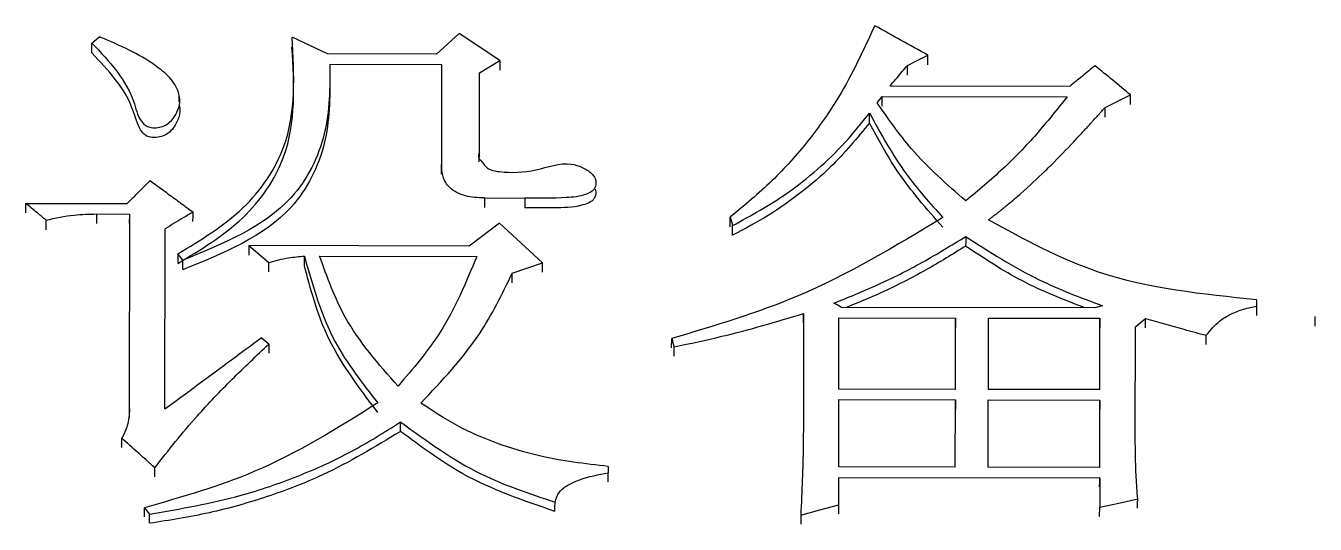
# Model space of a CAD drawing. Header units: millimetres. Extents: x 2271 to 4415, y 823 to 2339.
# Drawn here: x 2775.62 to 2781.12, y 2109.38 to 2111.51 of the extents above; entities that cross this region are included whole.
import ezdxf

# ---------------------------------------------------------------- set-up
doc = ezdxf.new("R2010")
doc.units = ezdxf.units.MM

msp = doc.modelspace()

# ---------------------------------------------------------------- linework, layer by layer
at = {"color": 7, "linetype": 'Continuous', "lineweight": 25}
for p, q in [((2775.9009, 2111.3953), (2775.9011, 2111.4376)), ((2776.9072, 2111.3914), (2776.7558, 2111.4627)), ((2777.4698, 2111.4791), (2777.3723, 2111.3906)), ((2777.6427, 2111.3635), (2777.4698, 2111.4791)), ((2777.3723, 2111.3906), (2776.9072, 2111.3914)), ((2776.9179, 2111.347), (2776.9177, 2111.3052)), ((2776.9179, 2111.347), (2777.3939, 2111.3462)), ((2777.3939, 2111.3462), (2777.3935, 2110.9195)), ((2777.3939, 2111.3462), (2777.3937, 2111.3044)), ((2777.5561, 2111.3104), (2777.6427, 2111.3635)), ((2776.9183, 2111.2523), (2776.9185, 2111.2943)), ((2777.5558, 2110.9726), (2777.5561, 2111.3104)), ((2776.2743, 2111.1869), (2776.2745, 2111.2145)), ((2780.0765, 2111.2525), (2779.3085, 2111.2539)), ((2779.2757, 2111.1679), (2779.276, 2111.2095)), ((2779.276, 2111.2095), (2780.0656, 2111.2081)), ((2780.2276, 2111.1218), (2780.2278, 2111.1633)), ((2779.2216, 2111.0971), (2779.2218, 2111.1386)), ((2777.5555, 2110.9314), (2777.5558, 2110.9726)), ((2777.3935, 2110.9194), (2777.3932, 2110.8784)), ((2777.5772, 2110.7766), (2777.577, 2110.7358)), ((2777.5772, 2110.7766), (2777.7503, 2110.7763)), ((2777.7503, 2110.7763), (2777.75, 2110.7349)), ((2775.619, 2110.7127), (2775.6192, 2110.7535)), ((2775.6192, 2110.7535), (2776.0519, 2110.7527)), ((2775.9219, 2110.6677), (2775.9221, 2110.7083)), ((2775.9221, 2110.7083), (2776.0627, 2110.7081)), ((2776.0618, 2109.8768), (2776.0627, 2110.7081)), ((2776.0625, 2110.6674), (2776.0627, 2110.7081)), ((2777.642, 2110.6695), (2777.5121, 2110.5716)), ((2777.8257, 2110.4997), (2777.642, 2110.6695)), ((2778.6262, 2110.6538), (2778.6264, 2110.6945)), ((2776.2133, 2109.8765), (2776.2141, 2110.6454)), ((2778.6369, 2110.6182), (2778.6372, 2110.6588)), ((2776.571, 2110.5734), (2776.6574, 2110.5018)), ((2777.5121, 2110.5716), (2776.571, 2110.5734)), ((2776.8087, 2110.4879), (2776.8089, 2110.5283)), ((2776.8738, 2110.5282), (2777.5444, 2110.527)), ((2777.6959, 2110.4553), (2777.8257, 2110.4997)), ((2777.6956, 2110.415), (2777.6958, 2110.4553)), ((2780.876, 2110.3155), (2780.876, 2110.3423)), ((2778.9397, 2110.2832), (2778.9391, 2109.7819)), ((2778.9394, 2110.2433), (2778.9397, 2110.2832)), ((2780.1837, 2110.3078), (2779.1019, 2110.3098)), ((2780.2162, 2110.3167), (2780.1837, 2110.3078)), ((2780.8758, 2110.2754), (2780.876, 2110.3155)), ((2779.0908, 2109.9608), (2779.0911, 2110.2651)), ((2779.0911, 2110.2651), (2779.5887, 2110.2642)), ((2779.5883, 2109.9599), (2779.5887, 2110.2642)), ((2779.5887, 2110.2642), (2779.5885, 2110.2243)), ((2779.729, 2109.9597), (2779.7293, 2110.2639)), ((2779.7293, 2110.2639), (2780.2053, 2110.2631)), ((2780.2049, 2109.9588), (2780.2053, 2110.2631)), ((2780.2053, 2110.2631), (2780.205, 2110.2231)), ((2780.3562, 2109.7613), (2780.3567, 2110.227)), ((2781.1245, 2110.2296), (2781.1247, 2110.2704)), ((2776.6571, 2110.1533), (2776.6246, 2110.1802)), ((2778.3768, 2110.1372), (2778.377, 2110.177)), ((2780.6593, 2110.1509), (2780.6595, 2110.1907)), ((2776.6571, 2110.1533), (2776.6568, 2110.1136)), ((2778.3876, 2110.1015), (2778.3878, 2110.1412)), ((2779.5883, 2109.9599), (2779.0908, 2109.9608)), ((2780.2049, 2109.9588), (2779.729, 2109.9597)), ((2779.0904, 2109.6291), (2779.0907, 2109.916)), ((2779.0907, 2109.916), (2779.5883, 2109.9151)), ((2779.588, 2109.6282), (2779.5883, 2109.9151)), ((2779.5883, 2109.9151), (2779.5881, 2109.8758)), ((2779.7286, 2109.6279), (2779.7289, 2109.9149)), ((2779.7289, 2109.9149), (2780.2049, 2109.914)), ((2780.2046, 2109.627), (2780.2049, 2109.914)), ((2780.2049, 2109.914), (2780.2047, 2109.8747)), ((2776.0616, 2109.8365), (2776.0618, 2109.8768)), ((2777.219, 2109.7818), (2777.2192, 2109.8209)), ((2776.1695, 2109.5867), (2776.1697, 2109.6255)), ((2778.106, 2109.6309), (2778.106, 2109.604)), ((2779.588, 2109.6282), (2779.0904, 2109.6291)), ((2780.2046, 2109.627), (2779.7286, 2109.6279)), ((2778.1058, 2109.5652), (2778.106, 2109.604)), ((2779.0902, 2109.4674), (2779.0903, 2109.5842)), ((2779.0903, 2109.5842), (2780.2045, 2109.5822)), ((2780.2045, 2109.5822), (2780.2044, 2109.4564)), ((2776.126, 2109.4164), (2776.1263, 2109.4549)), ((2776.1263, 2109.4549), (2776.1479, 2109.4279)), ((2780.2042, 2109.4179), (2780.2044, 2109.4564)), ((2776.1476, 2109.3895), (2776.1479, 2109.4279))]:
    msp.add_line(p, q, dxfattribs=at)
at = {"color": 7, "linetype": 'Continuous', "lineweight": 25, "flags": 128}
for points in [[(2775.9012, 2111.4376), (2775.9094, 2111.4444), (2775.9215, 2111.4543), (2775.9337, 2111.4642)], [(2779.3843, 2111.3425), (2779.4276, 2111.3646), (2779.4709, 2111.3867)], [(2779.4706, 2111.3449), (2779.4708, 2111.3682), (2779.4709, 2111.3867)], [(2777.6427, 2111.3635), (2777.6426, 2111.3398), (2777.6425, 2111.3216)], [(2779.3841, 2111.3007), (2779.3842, 2111.324), (2779.3843, 2111.3425)], [(2780.2278, 2111.1633), (2780.282, 2111.1899), (2780.3361, 2111.2164)], [(2780.3358, 2111.1748), (2780.336, 2111.198), (2780.3361, 2111.2164)], [(2779.2543, 2111.1829), (2779.2651, 2111.1962), (2779.276, 2111.2095)], [(2776.3329, 2110.6758), (2776.333, 2110.6983), (2776.3331, 2110.7165)], [(2775.7055, 2110.6413), (2775.7056, 2110.6613), (2775.7057, 2110.682)], [(2779.6324, 2110.6124), (2779.6323, 2110.6019), (2779.6323, 2110.5913), (2779.6321, 2110.5719)], [(2776.571, 2110.5734), (2776.5708, 2110.5503), (2776.5708, 2110.5329)], [(2776.2681, 2110.5382), (2776.268, 2110.5232), (2776.2679, 2110.5101), (2776.2678, 2110.4978)], [(2776.2897, 2110.5114), (2776.2843, 2110.5181), (2776.2762, 2110.5282), (2776.2681, 2110.5382)], [(2776.2894, 2110.4711), (2776.2895, 2110.4853), (2776.2896, 2110.4984), (2776.2897, 2110.5114)], [(2776.6572, 2110.4615), (2776.6573, 2110.471), (2776.6573, 2110.4813), (2776.6574, 2110.5018)], [(2777.8255, 2110.4594), (2777.8256, 2110.4816), (2777.8257, 2110.4997)], [(2779.1019, 2110.3098), (2779.0857, 2110.3187), (2779.0695, 2110.3277)], [(2780.3567, 2110.227), (2780.3783, 2110.2449), (2780.4, 2110.2627)], [(2780.3997, 2110.2228), (2780.3999, 2110.2448), (2780.4, 2110.2627)], [(2776.029, 2109.7123), (2776.0291, 2109.7213), (2776.0291, 2109.7315), (2776.0292, 2109.7513)], [(2780.2043, 2109.5435), (2780.2044, 2109.5646), (2780.2045, 2109.5822)], [(2777.8785, 2109.4402), (2777.8786, 2109.4563), (2777.8787, 2109.4787)], [(2778.9279, 2109.4228), (2779.0091, 2109.4451), (2779.0902, 2109.4674)], [(2779.09, 2109.4289), (2779.0901, 2109.45), (2779.0902, 2109.4674)], [(2780.2044, 2109.4564), (2780.2855, 2109.4742), (2780.3667, 2109.4921)], [(2780.3665, 2109.4535), (2780.3666, 2109.4746), (2780.3667, 2109.4921)], [(2778.9279, 2109.4228), (2778.9278, 2109.4006), (2778.9277, 2109.3844)]]:
    msp.add_lwpolyline(points, dxfattribs=at)
at = {"color": 7, "linetype": 'Continuous', "lineweight": 25}
for points, knots in [([(2779.2438, 2111.5114), (2779.196, 2111.4083), (2779.117, 2111.2378), (2778.9635, 2111.0186), (2778.8086, 2110.8457), (2778.6874, 2110.7451), (2778.6264, 2110.6945)], [0, 0, 0, 0, 0.33491, 0.554084, 0.775731, 1, 1, 1, 1]), ([(2779.4709, 2111.3867), (2779.433, 2111.4075), (2779.3573, 2111.4491), (2779.2817, 2111.4906), (2779.2438, 2111.5114)], [0, 0, 0, 0, 0.5, 1, 1, 1, 1]), ([(2775.9011, 2111.4376), (2775.9382, 2111.3986), (2776.0125, 2111.3202), (2776.0817, 2111.2031), (2776.0988, 2111.1121), (2776.1337, 2111.0827), (2776.1565, 2111.0758), (2776.1827, 2111.0756), (2776.2106, 2111.0834), (2776.2384, 2111.1023), (2776.2616, 2111.1331), (2776.2782, 2111.1744), (2776.2761, 2111.2222), (2776.2503, 2111.2758), (2776.155, 2111.3645), (2776.0387, 2111.4205), (2775.9459, 2111.4591), (2775.9337, 2111.4642)], [0, 0, 0, 0, 0.147264, 0.29555, 0.379238, 0.397704, 0.416179, 0.440332, 0.464932, 0.490584, 0.529383, 0.570231, 0.614806, 0.662849, 0.734388, 0.964897, 1, 1, 1, 1]), ([(2776.2681, 2110.5382), (2776.3662, 2110.5974), (2776.5578, 2110.7129), (2776.7805, 2111.0376), (2776.7651, 2111.302), (2776.7558, 2111.4627)], [0, 0, 0, 0, 0.2914195, 0.5692264, 1, 1, 1, 1]), ([(2776.2736, 2111.1721), (2776.2741, 2111.1707), (2776.28, 2111.1546), (2776.274, 2111.1198), (2776.2552, 2111.0805), (2776.2284, 2111.0522), (2776.1996, 2111.0373), (2776.1713, 2111.033), (2776.1466, 2111.036), (2776.1275, 2111.0448), (2776.1086, 2111.0641), (2776.0891, 2111.1121), (2776.0654, 2111.1918), (2775.9977, 2111.2934), (2775.9356, 2111.3588), (2775.9009, 2111.3953)], [0, 0, 0, 0, 0.00692, 0.07956, 0.155689, 0.209033, 0.251741, 0.294473, 0.329516, 0.356624, 0.383718, 0.448883, 0.593532, 0.772801, 1, 1, 1, 1]), ([(2776.2678, 2110.4971), (2776.3659, 2110.5561), (2776.5575, 2110.6714), (2776.7803, 2110.9958), (2776.7649, 2111.2599), (2776.7555, 2111.4204)], [0, 0, 0, 0, 0.291558, 0.569369, 1, 1, 1, 1]), ([(2776.9179, 2111.347), (2776.9176, 2111.2476), (2776.917, 2111.0479), (2776.7418, 2110.695), (2776.4634, 2110.582), (2776.2897, 2110.5114)], [0, 0, 0, 0, 0.271711, 0.545564, 1, 1, 1, 1]), ([(2779.3085, 2111.2539), (2779.3187, 2111.2658), (2779.3364, 2111.2866), (2779.3617, 2111.3161), (2779.3767, 2111.3337), (2779.3843, 2111.3425)], [0, 0, 0, 0, 0.40396, 0.701979, 1, 1, 1, 1]), ([(2780.1848, 2111.3411), (2780.1667, 2111.3263), (2780.1306, 2111.2968), (2780.0945, 2111.2672), (2780.0765, 2111.2525)], [0, 0, 0, 0, 0.500001, 1, 1, 1, 1]), ([(2780.3361, 2111.2164), (2780.3109, 2111.2372), (2780.2604, 2111.2788), (2780.21, 2111.3203), (2780.1848, 2111.3411)], [0, 0, 0, 0, 0.500001, 1, 1, 1, 1]), ([(2776.9177, 2111.3049), (2776.9174, 2111.2055), (2776.9168, 2111.006), (2776.7414, 2110.6536), (2776.4631, 2110.5407), (2776.2894, 2110.4703)], [0, 0, 0, 0, 0.2715803, 0.5453653, 1, 1, 1, 1]), ([(2779.6325, 2110.764), (2779.5513, 2110.8353), (2779.4072, 2110.9619), (2779.3008, 2111.1158), (2779.2543, 2111.1829)], [0, 0, 0, 0, 0.56355, 1, 1, 1, 1]), ([(2780.0656, 2111.2081), (2780.0226, 2111.1544), (2779.937, 2111.0478), (2779.7933, 2110.898), (2779.6862, 2110.8088), (2779.6325, 2110.764)], [0, 0, 0, 0, 0.334945, 0.666222, 1, 1, 1, 1]), ([(2779.7298, 2110.6836), (2779.7321, 2110.6854), (2779.7357, 2110.6881), (2779.7404, 2110.6917), (2779.7451, 2110.6953), (2779.7499, 2110.6989), (2779.7546, 2110.7026), (2779.7581, 2110.7053), (2779.7628, 2110.7089), (2779.7676, 2110.7126), (2779.7723, 2110.7162), (2779.7758, 2110.719), (2779.7793, 2110.7217), (2779.784, 2110.7254), (2779.7898, 2110.73), (2779.7956, 2110.7346), (2779.8037, 2110.7411), (2779.8279, 2110.7609), (2779.8862, 2110.8112), (2779.9465, 2110.8677), (2780.0223, 2110.9418), (2780.0651, 2110.9862), (2780.1011, 2111.0247), (2780.1091, 2111.0333), (2780.1171, 2111.0418), (2780.1251, 2111.0504), (2780.131, 2111.0569), (2780.137, 2111.0634), (2780.1449, 2111.072), (2780.1528, 2111.0806), (2780.1607, 2111.0892), (2780.1666, 2111.0957), (2780.1715, 2111.1011), (2780.1754, 2111.1055), (2780.1794, 2111.1098), (2780.1833, 2111.1141), (2780.1872, 2111.1185), (2780.1902, 2111.1217), (2780.1941, 2111.126), (2780.198, 2111.1304), (2780.202, 2111.1347), (2780.2049, 2111.138), (2780.2078, 2111.1412), (2780.2118, 2111.1455), (2780.2157, 2111.1499), (2780.2196, 2111.1542), (2780.2233, 2111.1583), (2780.2261, 2111.1614), (2780.2278, 2111.1633)], [0, 0, 0, 0, 0.012725, 0.019102, 0.025479, 0.038233, 0.04461, 0.050987, 0.057364, 0.070118, 0.076495, 0.082872, 0.089249, 0.095626, 0.10838, 0.121135, 0.127512, 0.15302, 0.255073, 0.459194, 0.510211, 0.714315, 0.727069, 0.739823, 0.765331, 0.778085, 0.79084, 0.803594, 0.816348, 0.841856, 0.85461, 0.867364, 0.880118, 0.886495, 0.892872, 0.905626, 0.912003, 0.91838, 0.924757, 0.937511, 0.943888, 0.950265, 0.956642, 0.963019, 0.975773, 0.98215, 0.988527, 1, 1, 1, 1]), ([(2778.6372, 2110.6588), (2778.7157, 2110.7019), (2778.8443, 2110.7724), (2779.0007, 2110.8974), (2779.1205, 2111.0118), (2779.1881, 2111.0964), (2779.2218, 2111.1385)], [0, 0, 0, 0, 0.345122, 0.565624, 0.783909, 1, 1, 1, 1]), ([(2779.2218, 2111.1385), (2779.2701, 2111.0501), (2779.3568, 2110.8912), (2779.4803, 2110.7538), (2779.535, 2110.6929)], [0, 0, 0, 0, 0.556747, 1, 1, 1, 1]), ([(2779.2216, 2111.0966), (2779.1682, 2111.0322), (2779.0799, 2110.9255), (2778.9298, 2110.7973), (2778.7903, 2110.6989), (2778.6882, 2110.6448), (2778.6369, 2110.6175)], [0, 0, 0, 0, 0.334608, 0.554057, 0.775919, 1, 1, 1, 1]), ([(2779.5348, 2110.6516), (2779.4661, 2110.7295), (2779.344, 2110.868), (2779.2588, 2111.0271), (2779.2216, 2111.0966)], [0, 0, 0, 0, 0.563004, 1, 1, 1, 1]), ([(2777.5558, 2110.9726), (2777.5545, 2110.9688), (2777.5522, 2110.962), (2777.5509, 2110.9532), (2777.5524, 2110.9465), (2777.5595, 2110.9386), (2777.5717, 2110.9265), (2777.5832, 2110.9071), (2777.6092, 2110.8936), (2777.6806, 2110.8823), (2777.7969, 2110.888), (2777.9144, 2110.9345), (2777.9961, 2110.9089), (2778.0299, 2110.8881), (2778.0486, 2110.8654), (2778.0543, 2110.8465), (2778.053, 2110.8287), (2778.0458, 2110.8139), (2778.0315, 2110.8008), (2777.9926, 2110.7836), (2777.8957, 2110.7737), (2777.809, 2110.7752), (2777.7503, 2110.7763)], [0, 0, 0, 0, 0.0138, 0.025127, 0.031098, 0.037099, 0.060784, 0.089374, 0.112534, 0.153888, 0.320046, 0.483741, 0.537098, 0.589789, 0.612612, 0.635583, 0.657284, 0.674402, 0.691535, 0.721107, 0.811251, 1, 1, 1, 1]), ([(2777.5772, 2110.7766), (2777.5502, 2110.7777), (2777.4972, 2110.7799), (2777.4293, 2110.8124), (2777.3967, 2110.8665), (2777.3945, 2110.9019), (2777.3935, 2110.9195)], [0, 0, 0, 0, 0.293529, 0.577239, 0.790449, 1, 1, 1, 1]), ([(2776.0519, 2110.7527), (2776.0631, 2110.7639), (2776.085, 2110.7858), (2776.1174, 2110.8184), (2776.1387, 2110.8398), (2776.1494, 2110.8505)], [0, 0, 0, 0, 0.344395, 0.672198, 1, 1, 1, 1]), ([(2776.1494, 2110.8505), (2776.1754, 2110.8315), (2776.2191, 2110.7997), (2776.2803, 2110.755), (2776.3155, 2110.7293), (2776.3331, 2110.7165)], [0, 0, 0, 0, 0.424906, 0.712453, 1, 1, 1, 1]), ([(2778.0502, 2110.8137), (2778.0514, 2110.81), (2778.0546, 2110.8004), (2778.0521, 2110.7853), (2778.0445, 2110.7709), (2778.0293, 2110.7581), (2777.979, 2110.7375), (2777.8816, 2110.7328), (2777.7962, 2110.7341), (2777.75, 2110.7349)], [0, 0, 0, 0, 0.035479, 0.093395, 0.138339, 0.183252, 0.26667, 0.603888, 1, 1, 1, 1]), ([(2775.7057, 2110.682), (2775.6934, 2110.6922), (2775.6728, 2110.7092), (2775.644, 2110.733), (2775.6275, 2110.7467), (2775.6192, 2110.7535)], [0, 0, 0, 0, 0.4283694, 0.7141847, 1, 1, 1, 1]), ([(2776.3331, 2110.7165), (2776.3192, 2110.7082), (2776.2924, 2110.6922), (2776.2527, 2110.6685), (2776.227, 2110.6531), (2776.2141, 2110.6454)], [0, 0, 0, 0, 0.350983, 0.675492, 1, 1, 1, 1]), ([(2775.7057, 2110.682), (2775.7455, 2110.6908), (2775.8166, 2110.7065), (2775.8898, 2110.7078), (2775.9221, 2110.7083)], [0, 0, 0, 0, 0.558839, 1, 1, 1, 1]), ([(2779.535, 2110.6929), (2779.334, 2110.5718), (2778.9722, 2110.3538), (2778.5602, 2110.2314), (2778.377, 2110.177)], [0, 0, 0, 0, 0.555577, 1, 1, 1, 1]), ([(2778.6264, 2110.6945), (2778.6282, 2110.6885), (2778.6318, 2110.6766), (2778.6354, 2110.6648), (2778.6372, 2110.6588)], [0, 0, 0, 0, 0.5006573, 1, 1, 1, 1]), ([(2780.876, 2110.3423), (2780.6445, 2110.3655), (2780.2348, 2110.4066), (2779.8829, 2110.5996), (2779.7298, 2110.6836)], [0, 0, 0, 0, 0.56492, 1, 1, 1, 1]), ([(2779.0695, 2110.3277), (2779.1318, 2110.3529), (2779.2611, 2110.4051), (2779.4496, 2110.5001), (2779.5713, 2110.5749), (2779.6323, 2110.6124)], [0, 0, 0, 0, 0.317051, 0.657515, 1, 1, 1, 1]), ([(2779.6324, 2110.6124), (2779.7342, 2110.5467), (2779.9172, 2110.4287), (2780.1243, 2110.3511), (2780.2162, 2110.3167)], [0, 0, 0, 0, 0.5565321, 1, 1, 1, 1]), ([(2779.6321, 2110.5712), (2779.5763, 2110.5366), (2779.4597, 2110.4644), (2779.289, 2110.3777), (2779.1726, 2110.33), (2779.1233, 2110.3097)], [0, 0, 0, 0, 0.346002, 0.722833, 1, 1, 1, 1]), ([(2780.1414, 2110.3079), (2780.0506, 2110.343), (2779.8698, 2110.4131), (2779.7111, 2110.5186), (2779.6321, 2110.5712)], [0, 0, 0, 0, 0.502107, 1, 1, 1, 1]), ([(2776.6574, 2110.5018), (2776.6852, 2110.5093), (2776.7347, 2110.5227), (2776.7862, 2110.5266), (2776.8089, 2110.5283)], [0, 0, 0, 0, 0.558985, 1, 1, 1, 1]), ([(2776.8089, 2110.5283), (2776.844, 2110.4026), (2776.9071, 2110.1762), (2777.0559, 2109.9862), (2777.122, 2109.9018)], [0, 0, 0, 0, 0.5554541, 1, 1, 1, 1]), ([(2777.2086, 2109.9733), (2777.1255, 2110.0678), (2776.9781, 2110.2357), (2776.9055, 2110.4393), (2776.8738, 2110.5282)], [0, 0, 0, 0, 0.56317, 1, 1, 1, 1]), ([(2777.5444, 2110.527), (2777.4985, 2110.4161), (2777.4159, 2110.2165), (2777.2724, 2110.0482), (2777.2086, 2109.9733)], [0, 0, 0, 0, 0.5555847, 1, 1, 1, 1]), ([(2777.1217, 2109.8614), (2777.0398, 2109.97), (2776.8944, 2110.1625), (2776.8347, 2110.3886), (2776.8087, 2110.4872)], [0, 0, 0, 0, 0.563754, 1, 1, 1, 1]), ([(2777.3058, 2109.9014), (2777.3956, 2109.9962), (2777.5549, 2110.1643), (2777.653, 2110.3669), (2777.6958, 2110.4553)], [0, 0, 0, 0, 0.563739, 1, 1, 1, 1]), ([(2778.3878, 2110.1412), (2778.4558, 2110.1556), (2778.5829, 2110.1827), (2778.7667, 2110.2311), (2778.882, 2110.2659), (2778.9397, 2110.2832)], [0, 0, 0, 0, 0.365104, 0.682344, 1, 1, 1, 1]), ([(2780.6595, 2110.1907), (2780.677, 2110.2121), (2780.7061, 2110.2478), (2780.7637, 2110.2822), (2780.818, 2110.3033), (2780.8566, 2110.3114), (2780.876, 2110.3155)], [0, 0, 0, 0, 0.330275, 0.550122, 0.773937, 1, 1, 1, 1]), ([(2780.4, 2110.2627), (2780.4545, 2110.2468), (2780.5406, 2110.2218), (2780.6276, 2110.199), (2780.6595, 2110.1907)], [0, 0, 0, 0, 0.632425, 1, 1, 1, 1]), ([(2776.2133, 2109.8765), (2776.2651, 2109.9148), (2776.3596, 2109.9846), (2776.4967, 2110.0858), (2776.582, 2110.1487), (2776.6246, 2110.1802)], [0, 0, 0, 0, 0.378108, 0.689054, 1, 1, 1, 1]), ([(2778.377, 2110.177), (2778.3788, 2110.171), (2778.3824, 2110.1591), (2778.386, 2110.1471), (2778.3878, 2110.1412)], [0, 0, 0, 0, 0.500003, 1, 1, 1, 1]), ([(2776.1697, 2109.6255), (2776.2286, 2109.7), (2776.3319, 2109.8308), (2776.4987, 2110.0039), (2776.6042, 2110.1035), (2776.6571, 2110.1533)], [0, 0, 0, 0, 0.398253, 0.698777, 1, 1, 1, 1]), ([(2777.122, 2109.9018), (2776.9506, 2109.7947), (2776.6417, 2109.6017), (2776.285, 2109.5001), (2776.1263, 2109.4549)], [0, 0, 0, 0, 0.554852, 1, 1, 1, 1]), ([(2778.106, 2109.6309), (2778.0074, 2109.6423), (2777.8453, 2109.661), (2777.6303, 2109.7268), (2777.4582, 2109.8005), (2777.3564, 2109.868), (2777.3058, 2109.9014)], [0, 0, 0, 0, 0.3439878, 0.5650553, 0.7839694, 1, 1, 1, 1]), ([(2776.0618, 2109.8768), (2776.0605, 2109.8524), (2776.0582, 2109.8086), (2776.0381, 2109.7689), (2776.0292, 2109.7513)], [0, 0, 0, 0, 0.5572241, 1, 1, 1, 1]), ([(2777.219, 2109.7807), (2777.1102, 2109.7146), (2776.9299, 2109.6051), (2776.6503, 2109.4987), (2776.4035, 2109.428), (2776.2331, 2109.4015), (2776.1476, 2109.3882)], [0, 0, 0, 0, 0.335493, 0.555469, 0.777124, 1, 1, 1, 1]), ([(2776.1479, 2109.4279), (2776.2795, 2109.4502), (2776.4957, 2109.4868), (2776.7809, 2109.5861), (2777.0105, 2109.6891), (2777.1499, 2109.7771), (2777.2192, 2109.8209)], [0, 0, 0, 0, 0.3437, 0.56446, 0.78335, 1, 1, 1, 1]), ([(2777.8785, 2109.4389), (2777.743, 2109.4855), (2777.5031, 2109.568), (2777.3052, 2109.7162), (2777.219, 2109.7807)], [0, 0, 0, 0, 0.564668, 1, 1, 1, 1]), ([(2777.2192, 2109.8209), (2777.3305, 2109.7397), (2777.531, 2109.5935), (2777.7716, 2109.514), (2777.8787, 2109.4787)], [0, 0, 0, 0, 0.554975, 1, 1, 1, 1]), ([(2778.9391, 2109.7819), (2778.9388, 2109.7476), (2778.938, 2109.6791), (2778.9345, 2109.5594), (2778.9304, 2109.474), (2778.9279, 2109.4228)], [0, 0, 0, 0, 0.286353, 0.572707, 1, 1, 1, 1]), ([(2776.1697, 2109.6255), (2776.1578, 2109.6361), (2776.134, 2109.6575), (2776.0871, 2109.6995), (2776.0522, 2109.7307), (2776.0292, 2109.7513)], [0, 0, 0, 0, 0.2546089, 0.5092179, 1, 1, 1, 1]), ([(2780.3667, 2109.4921), (2780.3643, 2109.5232), (2780.3597, 2109.5835), (2780.3571, 2109.6734), (2780.3565, 2109.732), (2780.3562, 2109.7613)], [0, 0, 0, 0, 0.346721, 0.673286, 1, 1, 1, 1]), ([(2777.8787, 2109.4787), (2777.8835, 2109.4935), (2777.8934, 2109.5237), (2777.9356, 2109.5543), (2778.0052, 2109.5845), (2778.0643, 2109.5959), (2778.106, 2109.604)], [0, 0, 0, 0, 0.17577, 0.359484, 0.548639, 1, 1, 1, 1])]:
    msp.add_open_spline(points, degree=3, knots=knots, dxfattribs=at)

doc.saveas('drawing.dxf')
